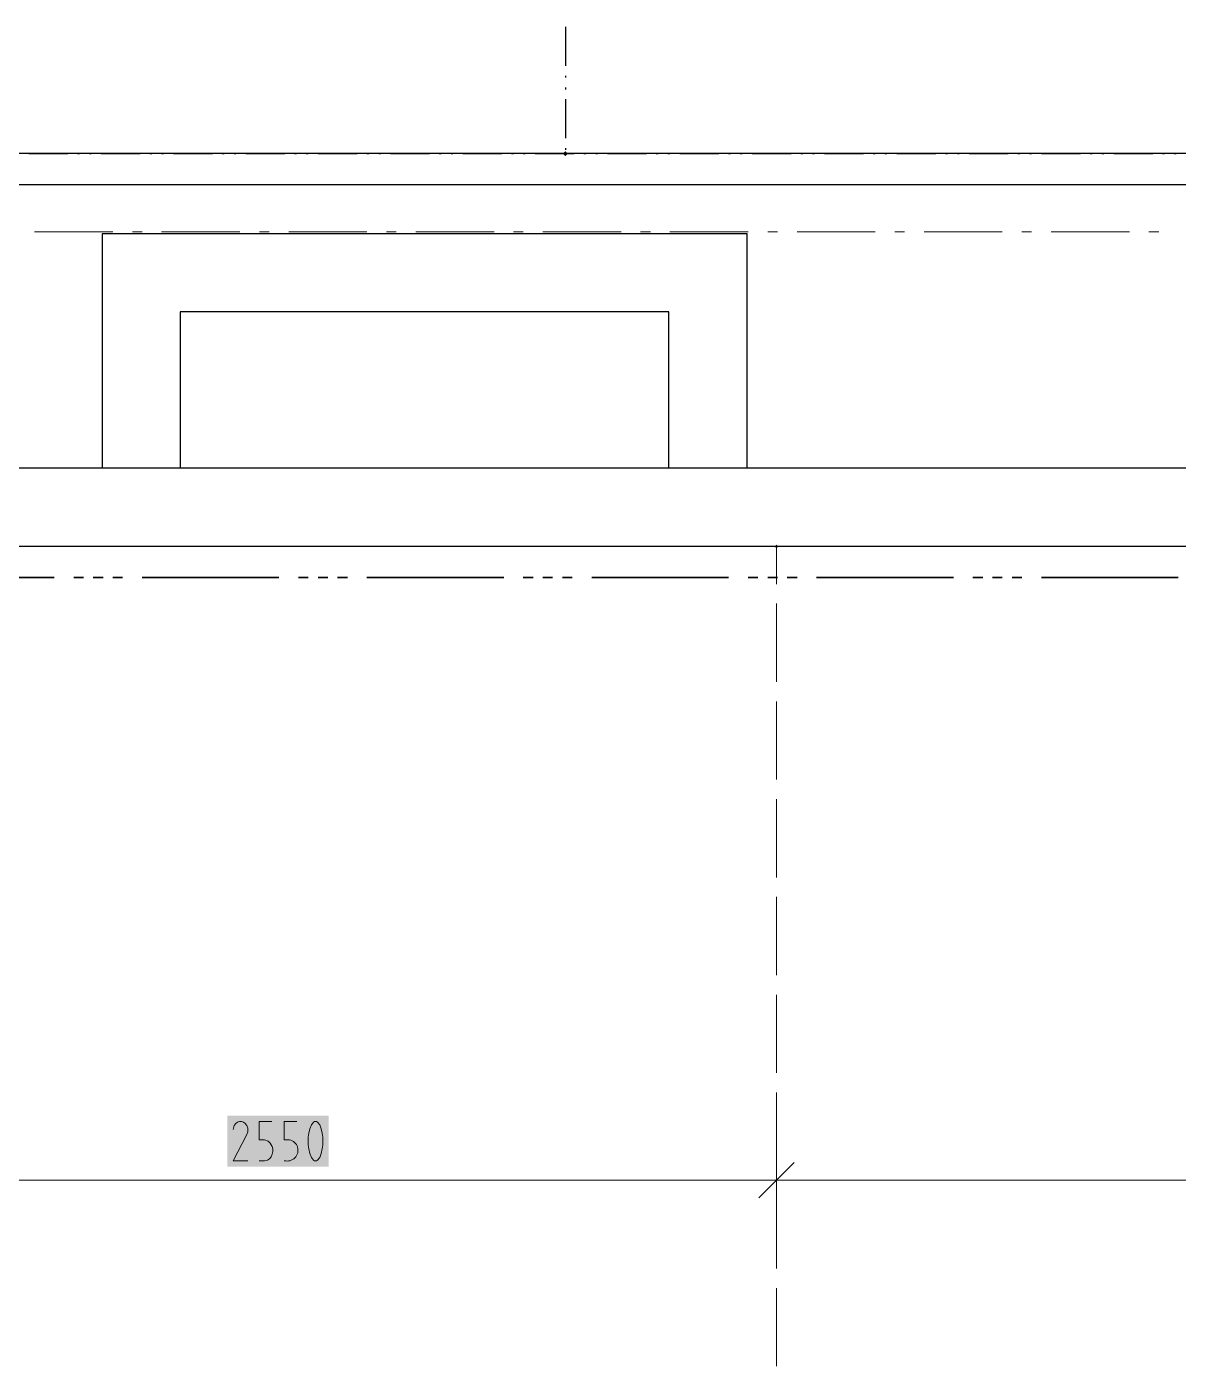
# Model space of a CAD drawing. Header units: millimetres. Extents: x 0 to 594, y 0 to 420.
# Drawn here: x 340.8 to 364.73, y 276.05 to 303.88 of the extents above; entities that cross this region are included whole.
import ezdxf

# ---------------------------------------------------------------- set-up
doc = ezdxf.new("R2010")
doc.units = ezdxf.units.MM
doc.header["$LTSCALE"] = 8
for name, color, linetype in [('PDF_CTU', 7, 'Continuous'), ('PDF_Dokresleni nad rovinou rezu', 7, 'Continuous'), ('PDF_Dopravni znaceni', 7, 'Continuous'), ('PDF_Koty delkove', 7, 'Continuous'), ('PDF_Obecne 0.25', 7, 'Continuous'), ('PDF_Osy hlavni', 7, 'Continuous'), ('PDF_Pozarni useky', 3, 'Continuous')]:
    doc.layers.add(name, color=color, linetype=linetype)

msp = doc.modelspace()

# ---------------------------------------------------------------- linework, layer by layer
at = {"layer": 'PDF_CTU', "lineweight": 25}
for points in [[(384.455, 301.251), (77.44, 301.251)], [(384.455, 300.601), (77.44, 300.601)]]:
    msp.add_lwpolyline(points, dxfattribs=at)
at = {"layer": 'PDF_Dokresleni nad rovinou rezu', "lineweight": 25}
for points in [[(351.99, 303.884), (351.99, 303.071)], [(351.99, 302.868), (351.99, 302.827)], [(351.99, 302.624), (351.99, 302.584)], [(351.99, 302.381), (351.99, 301.568)], [(340.836, 301.251), (341.649, 301.251)], [(341.852, 301.251), (341.893, 301.251)], [(342.096, 301.251), (342.137, 301.251)], [(342.34, 301.251), (343.152, 301.251)], [(343.356, 301.251), (343.396, 301.251)], [(343.599, 301.251), (343.64, 301.251)], [(343.843, 301.251), (344.656, 301.251)], [(344.859, 301.251), (344.9, 301.251)], [(345.103, 301.251), (345.143, 301.251)], [(345.347, 301.251), (346.159, 301.251)], [(346.362, 301.251), (346.403, 301.251)], [(346.606, 301.251), (346.647, 301.251)], [(346.85, 301.251), (347.663, 301.251)], [(347.866, 301.251), (347.906, 301.251)], [(348.11, 301.251), (348.15, 301.251)], [(348.353, 301.251), (349.166, 301.251)], [(349.369, 301.251), (349.41, 301.251)], [(349.613, 301.251), (349.654, 301.251)], [(349.857, 301.251), (350.669, 301.251)], [(350.872, 301.251), (350.913, 301.251)], [(351.116, 301.251), (351.157, 301.251)], [(351.36, 301.251), (352.173, 301.251)], [(351.99, 301.365), (351.99, 301.324)], [(352.376, 301.251), (352.416, 301.251)], [(352.62, 301.251), (352.66, 301.251)], [(352.863, 301.251), (353.676, 301.251)], [(353.879, 301.251), (353.92, 301.251)], [(354.123, 301.251), (354.164, 301.251)], [(354.367, 301.251), (355.179, 301.251)], [(355.383, 301.251), (355.423, 301.251)], [(355.626, 301.251), (355.667, 301.251)], [(355.87, 301.251), (356.683, 301.251)], [(356.886, 301.251), (356.927, 301.251)], [(357.13, 301.251), (357.17, 301.251)], [(357.374, 301.251), (358.186, 301.251)], [(358.389, 301.251), (358.43, 301.251)], [(358.633, 301.251), (358.674, 301.251)], [(358.877, 301.251), (359.69, 301.251)], [(359.893, 301.251), (359.933, 301.251)], [(360.137, 301.251), (360.177, 301.251)], [(360.38, 301.251), (361.193, 301.251)], [(361.396, 301.251), (361.437, 301.251)], [(361.64, 301.251), (361.681, 301.251)], [(361.884, 301.251), (362.696, 301.251)], [(362.9, 301.251), (362.94, 301.251)], [(363.143, 301.251), (363.184, 301.251)], [(363.387, 301.251), (364.2, 301.251)], [(364.403, 301.251), (364.444, 301.251)], [(364.647, 301.251), (364.687, 301.251)]]:
    msp.add_lwpolyline(points, dxfattribs=at)
at = {"layer": 'PDF_Dokresleni nad rovinou rezu', "lineweight": 25, "transparency": 33554559}
msp.add_solid([(351.99, 301.3), (352.041, 301.249), (351.939, 301.249), (351.99, 301.198)], dxfattribs=at)
at = {"layer": 'PDF_Dopravni znaceni', "lineweight": 18}
for points in [[(356.378, 293.084), (356.378, 292.304)], [(356.378, 291.897), (356.378, 290.272)], [(356.378, 289.866), (356.378, 288.241)], [(356.378, 287.834), (356.378, 286.209)], [(356.378, 285.803), (356.378, 284.177)], [(356.378, 283.771), (356.378, 282.146)], [(356.378, 281.74), (356.378, 280.114)], [(356.378, 279.708), (356.378, 278.083)], [(356.378, 277.676), (356.378, 276.051)]]:
    msp.add_lwpolyline(points, dxfattribs=at)
at = {"layer": 'PDF_Dopravni znaceni', "lineweight": 18, "transparency": 33554559}
msp.add_solid([(356.378, 293.12), (356.415, 293.084), (356.342, 293.084), (356.378, 293.047)], dxfattribs=at)
at = {"layer": 'PDF_Koty delkove', "lineweight": 18}
for points in [[(345.389, 280.322), (345.085, 280.322), (345.368, 280.864), (345.389, 280.918), (345.389, 280.999), (345.368, 281.053), (345.335, 281.094), (345.303, 281.121), (345.259, 281.134), (345.216, 281.134), (345.173, 281.121), (345.14, 281.094), (345.108, 281.053), (345.085, 280.973)], [(345.888, 281.134), (345.628, 281.134), (345.628, 280.756), (345.736, 280.756), (345.812, 280.728), (345.855, 280.687), (345.898, 280.62), (345.909, 280.566), (345.909, 280.512), (345.898, 280.457), (345.877, 280.404), (345.844, 280.363), (345.801, 280.336), (345.736, 280.322), (345.628, 280.322)], [(356.013, 279.55), (356.744, 280.281)], [(356.378, 279.306), (356.378, 279.915), (356.378, 280.525)], [(258.862, 279.915), (284.46, 279.915), (310.058, 279.915), (335.656, 279.915), (356.378, 279.915), (375.882, 279.915), (385.105, 279.915), (385.715, 279.915)]]:
    msp.add_lwpolyline(points, dxfattribs=at)
msp.add_lwpolyline([(346.408, 281.134), (346.148, 281.134), (346.148, 280.756), (346.256, 280.756, -1.032743), (346.148, 280.322)], format="xyb", dxfattribs=at)
msp.add_lwpolyline([(346.949, 280.648), (346.949, 280.81), (346.938, 280.891), (346.917, 280.986), (346.884, 281.067), (346.841, 281.121), (346.819, 281.134), (346.776, 281.134), (346.754, 281.121), (346.711, 281.067), (346.679, 280.986), (346.657, 280.891), (346.646, 280.81), (346.646, 280.648), (346.657, 280.566), (346.679, 280.471), (346.711, 280.39), (346.754, 280.336), (346.776, 280.322), (346.819, 280.322), (346.841, 280.336), (346.884, 280.39), (346.917, 280.471), (346.938, 280.566)], close=True, dxfattribs=at)
at = {"layer": 'PDF_Koty delkove', "color": 7, "lineweight": 18, "true_color": 0xffffff, "transparency": 33554559}
msp.add_solid([(344.964, 280.2), (347.071, 280.2), (344.964, 281.256), (347.071, 281.256)], dxfattribs=at)
at = {"layer": 'PDF_Obecne 0.25', "lineweight": 25}
for points in [[(355.769, 294.709), (355.769, 299.585), (342.36, 299.585), (342.36, 294.709)], [(354.144, 294.709), (354.144, 297.96), (343.986, 297.96), (343.986, 294.709)], [(369.381, 294.709), (336.875, 294.709)], [(369.381, 293.084), (336.875, 293.084)]]:
    msp.add_lwpolyline(points, dxfattribs=at)
at = {"layer": 'PDF_Osy hlavni', "lineweight": 18}
for points in [[(340.958, 299.626), (342.584, 299.626)], [(342.99, 299.626), (343.193, 299.626)], [(343.599, 299.626), (345.225, 299.626)], [(345.631, 299.626), (345.834, 299.626)], [(346.24, 299.626), (347.866, 299.626)], [(348.272, 299.626), (348.475, 299.626)], [(348.881, 299.626), (350.507, 299.626)], [(350.913, 299.626), (351.116, 299.626)], [(351.523, 299.626), (353.148, 299.626)], [(353.554, 299.626), (353.757, 299.626)], [(354.164, 299.626), (355.789, 299.626)], [(356.195, 299.626), (356.398, 299.626)], [(356.805, 299.626), (358.43, 299.626)], [(358.836, 299.626), (359.039, 299.626)], [(359.446, 299.626), (361.071, 299.626)], [(361.477, 299.626), (361.681, 299.626)], [(362.087, 299.626), (363.712, 299.626)], [(364.118, 299.626), (364.322, 299.626)]]:
    msp.add_lwpolyline(points, dxfattribs=at)
at = {"layer": 'PDF_Pozarni useky', "lineweight": 35}
for points in [[(338.52, 292.442), (341.365, 292.442)], [(341.771, 292.442), (341.974, 292.442)], [(342.177, 292.442), (342.38, 292.442)], [(342.584, 292.442), (342.787, 292.442)], [(343.193, 292.442), (346.037, 292.442)], [(346.444, 292.442), (346.647, 292.442)], [(346.85, 292.442), (347.053, 292.442)], [(347.256, 292.442), (347.459, 292.442)], [(347.866, 292.442), (350.71, 292.442)], [(351.116, 292.442), (351.319, 292.442)], [(351.523, 292.442), (351.726, 292.442)], [(351.929, 292.442), (352.132, 292.442)], [(352.538, 292.442), (355.383, 292.442)], [(355.789, 292.442), (355.992, 292.442)], [(356.195, 292.442), (356.398, 292.442)], [(356.602, 292.442), (356.805, 292.442)], [(357.211, 292.442), (360.055, 292.442)], [(360.462, 292.442), (360.665, 292.442)], [(360.868, 292.442), (361.071, 292.442)], [(361.274, 292.442), (361.477, 292.442)], [(361.884, 292.442), (364.728, 292.442)]]:
    msp.add_lwpolyline(points, dxfattribs=at)

doc.saveas('drawing.dxf')
